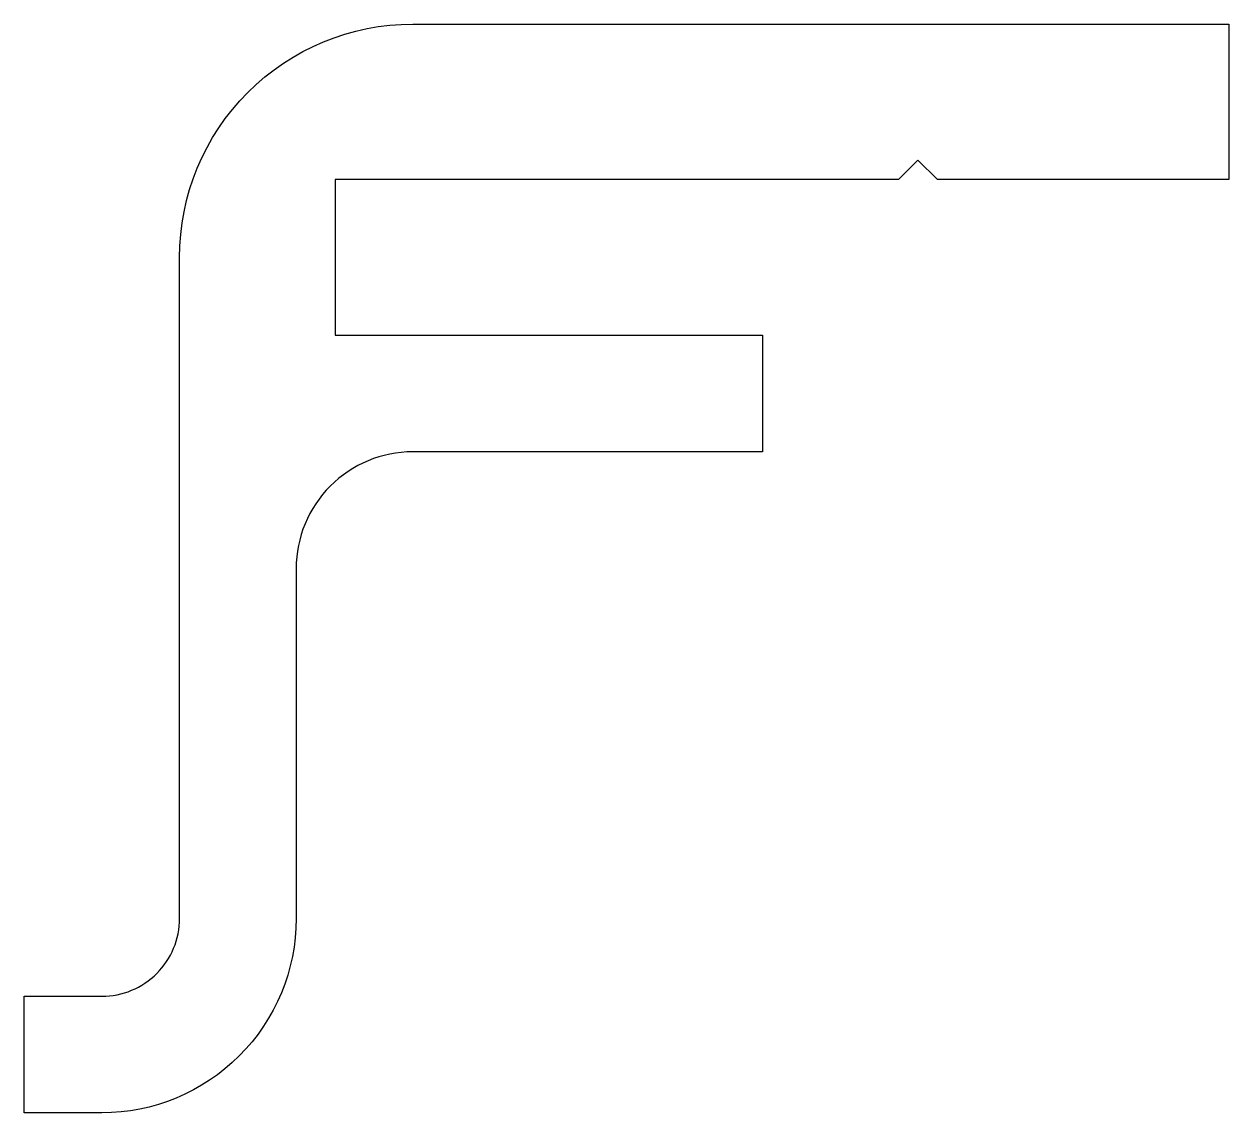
# Model space of a CAD drawing. Extents: x 246.8 to 277.8, y 243.5 to 271.5.
import ezdxf

# ---------------------------------------------------------------- set-up
doc = ezdxf.new("R2010")
doc.units = 0
doc.layers.add('ANA', color=220, linetype='CONTINUOUS')

msp = doc.modelspace()

# ---------------------------------------------------------------- linework, layer by layer
at = {"layer": 'ANA'}
msp.add_lwpolyline([(277.823, 267.491), (270.323, 267.491), (269.823, 267.991), (269.323, 267.491), (254.823, 267.491), (254.823, 263.491), (265.823, 263.491), (265.823, 260.491), (256.823, 260.491, 0.414214), (253.823, 257.491), (253.823, 248.491, -0.414214), (248.823, 243.491), (246.823, 243.491), (246.823, 246.491), (248.823, 246.491, 0.414214), (250.823, 248.491), (250.823, 265.491, -0.414214), (256.823, 271.491), (277.823, 271.491)], format="xyb", close=True, dxfattribs=at)

doc.saveas('drawing.dxf')
